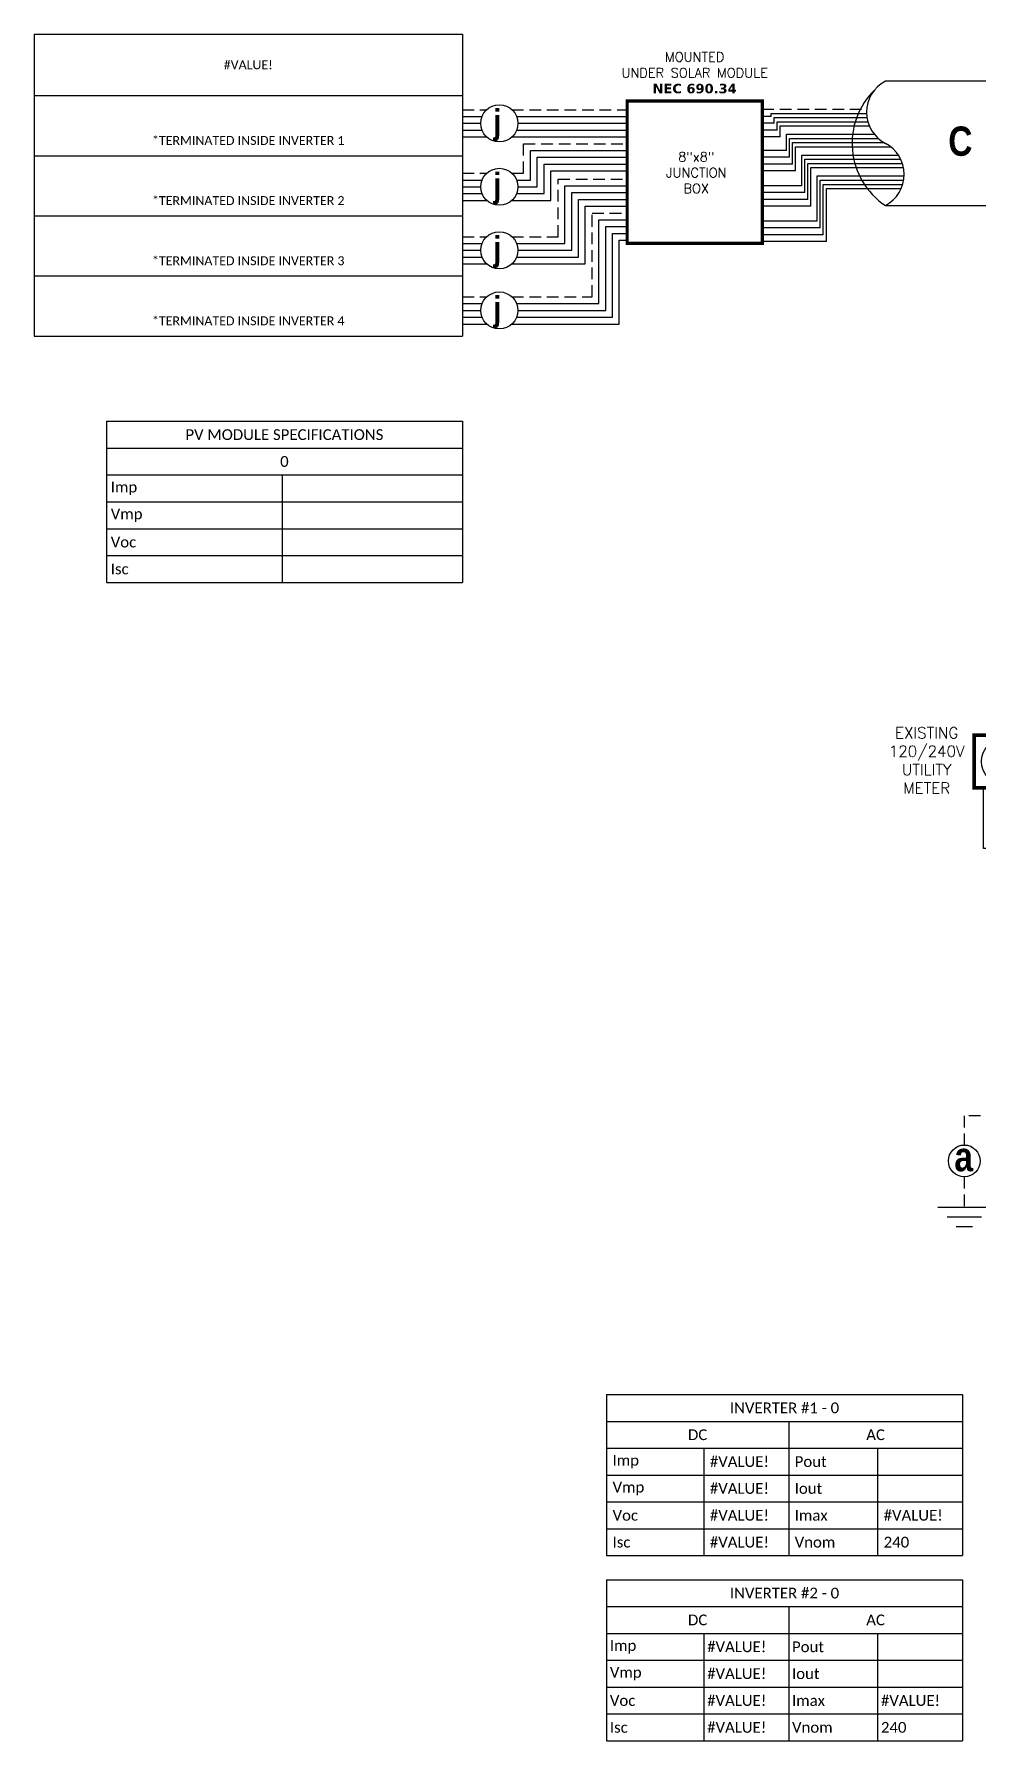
# Model space of a CAD drawing. Header units: feet. Extents: x 19636 to 20443, y 16038 to 16590.
# Drawn here: x 19636 to 19939, y 16038 to 16585 of the extents above; entities that cross this region are included whole.
import ezdxf

# ---------------------------------------------------------------- set-up
doc = ezdxf.new("R2010")
doc.units = ezdxf.units.FT
doc.header["$MEASUREMENT"] = 0
doc.linetypes.add('HIDDEN', pattern=[0.375, 0.25, -0.125])
doc.styles.add('ONE LINE TXT', font='techb___.ttf')
doc.styles.get("Standard").update_dxf_attribs({"font": 'simplex.shx'})

# ---------------------------------------------------------------- blocks, each defined once
blk = doc.blocks.new('*T27')
at = {"color": 9, "linetype": 'ByBlock', "lineweight": 30, "true_color": 0xa7bfde, "transparency": 16777216}
blk.add_line((0, 0), (137.39, 0), dxfattribs=at)
at = {"color": 0, "linetype": 'ByBlock', "lineweight": -2, "transparency": 16777216}
for p, q in [((0, 0), (0, -96.87)), ((137.39, 0), (137.39, -96.87)), ((0, -19.69), (137.39, -19.69)), ((0, -39.01), (137.39, -39.01)), ((0, -58.3), (137.39, -58.3)), ((0, -77.59), (137.39, -77.59)), ((0, -96.87), (137.39, -96.87))]:
    blk.add_line(p, q, dxfattribs=at)
at = {"color": 0, "transparency": 16777216, "char_height": 2.8603, "width": 130.5638, "attachment_point": 5}
for s, insert in [('{\\fCalibri|b0|i0|c0;#VALUE!', (68.69, -9.85)), ('{\\fCalibri|b0|i0|c0;^J^J*TERMINATED INSIDE INVERTER 1', (68.69, -29.35)), ('{\\fCalibri|b0|i0|c0;^J^J*TERMINATED INSIDE INVERTER 2', (68.69, -48.65)), ('{\\fCalibri|b0|i0|c0;^J^J*TERMINATED INSIDE INVERTER 3', (68.69, -67.94)), ('{\\fCalibri|b0|i0|c0;^J^J*TERMINATED INSIDE INVERTER 4', (68.69, -87.23))]:
    blk.add_mtext(s, dxfattribs=dict(at, insert=insert))
blk = doc.blocks.new('lineTapPanel')
at = {"linetype": 'Continuous'}
h = blk.add_hatch(color=254, dxfattribs=at)
h.dxf.hatch_style = 1
edge = h.paths.add_edge_path()
edge.add_arc((-38.44, 98.34), 1.11, 0, 360)
h = blk.add_hatch(color=254, dxfattribs=at)
h.dxf.hatch_style = 1
edge = h.paths.add_edge_path()
edge.add_arc((-42.47, 94.51), 1.11, 0, 360)
h = blk.add_hatch(color=1, dxfattribs=at)
h.dxf.hatch_style = 1
edge = h.paths.add_edge_path()
edge.add_arc((-42.47, 86.8), 0.291, 0, 360)
h = blk.add_hatch(color=1, dxfattribs=at)
h.dxf.hatch_style = 1
edge = h.paths.add_edge_path()
edge.add_arc((-38.44, 86.8), 0.291, 0, 360)
h = blk.add_hatch(color=1, dxfattribs=at)
h.dxf.hatch_style = 1
edge = h.paths.add_edge_path()
edge.add_arc((-42.47, 77.16), 0.291, 0, 360)
h = blk.add_hatch(color=1, dxfattribs=at)
h.dxf.hatch_style = 1
edge = h.paths.add_edge_path()
edge.add_arc((-38.44, 77.16), 0.291, 0, 360)
h = blk.add_hatch(color=1, dxfattribs=at)
h.dxf.hatch_style = 1
edge = h.paths.add_edge_path()
edge.add_arc((-38.44, 71.16), 0.528, 0, 360)
h = blk.add_hatch(color=1, dxfattribs=at)
h.dxf.hatch_style = 1
edge = h.paths.add_edge_path()
edge.add_arc((-42.47, 67.78), 0.528, 0, 360)
h = blk.add_hatch(color=1, dxfattribs=at)
h.dxf.hatch_style = 1
edge = h.paths.add_edge_path()
edge.add_arc((-38.44, 61.76), 0.528, 0, 360)
h = blk.add_hatch(color=1, dxfattribs=at)
h.dxf.hatch_style = 1
edge = h.paths.add_edge_path()
edge.add_arc((-42.47, 58.38), 0.528, 0, 360)
h = blk.add_hatch(color=1, dxfattribs=at)
h.dxf.hatch_style = 1
edge = h.paths.add_edge_path()
edge.add_arc((-42.47, 48.98), 0.528, 0, 360)
h = blk.add_hatch(color=1, dxfattribs=at)
h.dxf.hatch_style = 1
edge = h.paths.add_edge_path()
edge.add_arc((-38.44, 52.36), 0.528, 0, 360)
h = blk.add_hatch(color=1, dxfattribs=at)
h.dxf.hatch_style = 1
edge = h.paths.add_edge_path()
edge.add_arc((-42.47, 39.58), 0.528, 0, 360)
h = blk.add_hatch(color=1, dxfattribs=at)
h.dxf.hatch_style = 1
edge = h.paths.add_edge_path()
edge.add_arc((-38.44, 42.95), 0.528, 0, 360)
h = blk.add_hatch(color=1, dxfattribs=at)
h.dxf.hatch_style = 1
edge = h.paths.add_edge_path()
edge.add_arc((-38.44, 33.55), 0.528, 0, 360)
h = blk.add_hatch(color=1, dxfattribs=at)
h.dxf.hatch_style = 1
edge = h.paths.add_edge_path()
edge.add_arc((-42.47, 30.17), 0.528, 0, 360)
at = {"color": 155, "true_color": 0x647190}
blk.add_line((-80.92, 126.59), (0, 126.59), dxfattribs=at)
at = {"color": 253, "linetype": 'Continuous'}
for p, q in [((-100.73, 90.2), (-100.73, 109.7)), ((-76.04, 90.2), (-100.73, 90.2)), ((-76.04, 90.2), (-76.04, 22.16)), ((-76.04, 22.16), (-27.25, 22.16)), ((-27.25, 22.16), (-27.25, 17.57)), ((-27.25, 17.57), (-29.89, 17.57)), ((-11.01, 0.16), (-29.89, 0.16)), ((0, 3), (-11.01, 3)), ((-11.01, 3), (-11.01, 0.16))]:
    blk.add_line(p, q, dxfattribs=at)
at = {"color": 10, "linetype": 'Continuous'}
for p, q in [((-94.24, 94.51), (-94.24, 109.7)), ((-43.58, 94.51), (-94.24, 94.51)), ((-42.47, 87.09), (-42.47, 93.4)), ((-41.36, 94.51), (-10.98, 94.51)), ((-10.98, 6), (-10.98, 94.51)), ((-42.47, 30.17), (-42.47, 76.87)), ((-35.88, 67.78), (-45.04, 67.78)), ((-35.88, 58.38), (-45.04, 58.38)), ((-35.88, 48.98), (-45.04, 48.98)), ((-35.88, 39.58), (-45.04, 39.58)), ((-35.88, 30.17), (-45.04, 30.17)), ((0, 6), (-10.98, 6))]:
    blk.add_line(p, q, dxfattribs=at)
at = {"color": 7, "linetype": 'Continuous'}
for p, q in [((-87.75, 98.34), (-87.75, 109.7)), ((-39.56, 98.34), (-87.75, 98.34)), ((-38.44, 87.09), (-38.44, 97.23)), ((-6.96, 9), (-6.96, 98.34)), ((-38.44, 61.76), (-38.44, 76.87)), ((-35.88, 71.16), (-45.04, 71.16)), ((-38.44, 71.16), (-35.88, 71.16)), ((-45.04, 61.76), (-35.88, 61.76)), ((-35.88, 61.76), (-45.04, 61.76)), ((-38.44, 52.36), (-38.44, 61.76)), ((-45.04, 52.36), (-35.88, 52.36)), ((-35.88, 52.36), (-45.04, 52.36)), ((-38.44, 42.95), (-38.44, 52.36)), ((-45.04, 42.95), (-35.88, 42.95)), ((-35.88, 42.95), (-45.04, 42.95)), ((-38.44, 33.55), (-38.44, 42.95)), ((-35.88, 33.55), (-45.04, 33.55))]:
    blk.add_line(p, q, dxfattribs=at)
at = {"lineweight": 50}
blk.add_line((-80.92, 106.95), (0, 106.95), dxfattribs=at)
at = {"color": 7}
for p, q in [((-6.96, 98.34), (-37.33, 98.34)), ((0, 9), (-6.96, 9))]:
    blk.add_line(p, q, dxfattribs=at)
at = {"color": 1, "linetype": 'Continuous'}
for p, q in [((-51.03, -2.51), (-51.03, 20.23)), ((-46.49, 20.23), (-51.03, 20.23)), ((-46.49, 20.23), (-46.49, -2.51)), ((-34.43, -2.43), (-34.43, 20.16)), ((-29.89, 20.16), (-34.43, 20.16)), ((-29.89, 20.16), (-29.89, -2.43)), ((-46.49, -2.51), (-51.03, -2.51)), ((-29.89, -2.43), (-34.43, -2.43))]:
    blk.add_line(p, q, dxfattribs=at)
at = {"color": 4, "linetype": 'Continuous'}
for p, q in [((-47.97, 18.28), (-49.55, 16.71)), ((-31.37, 18.35), (-32.94, 16.78)), ((-47.97, 13.93), (-49.55, 12.36)), ((-31.37, 14), (-32.94, 12.43)), ((-47.97, 9.58), (-49.55, 8.01)), ((-31.37, 9.65), (-32.94, 8.08)), ((-47.97, 5.23), (-49.55, 3.66)), ((-47.97, 0.88), (-49.55, -0.69)), ((-31.37, 5.3), (-32.94, 3.73)), ((-31.37, 0.95), (-32.94, -0.62))]:
    blk.add_line(p, q, dxfattribs=at)
at = {"color": 92, "linetype": 'HIDDEN', "ltscale": 15}
for p, q in [((-51.03, 4.44), (-106.89, 4.44)), ((-106.89, 4.44), (-106.89, -4.87)), ((-75.84, -4.96), (-75.84, 0.09)), ((-75.84, 0.09), (-51.03, 0.09)), ((0, 0), (-6.96, 0)), ((-6.96, -4.96), (-75.84, -4.96)), ((-6.96, 0), (-6.96, -4.96)), ((-106.89, -15.1), (-106.89, -24.84))]:
    blk.add_line(p, q, dxfattribs=at)
at = {"color": 92, "linetype": 'Continuous', "ltscale": 15}
blk.add_line((-34.43, 0.09), (-46.49, 0.09), dxfattribs=at)
at = {"lineweight": 50, "const_width": 1.19}
for points in [[(-103.67, 109.7), (-103.67, 126.59), (-84.82, 126.59), (-84.82, 109.7)], [(-80.92, -9.3), (-80.92, 126.59), (0, 126.59), (0, -9.3)]]:
    blk.add_lwpolyline(points, close=True, dxfattribs=at)
at = {"color": 92, "linetype": 'Continuous', "lineweight": 5, "ltscale": 0.05, "flags": 128}
for points in [[(-45.88, 10.97), (-41.2, 10.97)], [(-43.54, 13.81), (-43.54, 10.97)], [(-42.01, 10.1), (-45.07, 10.1)], [(-42.82, 9.23), (-44.25, 9.23)]]:
    blk.add_lwpolyline(points, dxfattribs=at)
at = {"color": 92, "linetype": 'Continuous', "ltscale": 4, "flags": 128}
for points in [[(-115.37, -24.84), (-98.41, -24.84)], [(-101.35, -27.98), (-112.43, -27.98)], [(-104.29, -31.12), (-109.49, -31.12)]]:
    blk.add_lwpolyline(points, dxfattribs=at)
at = {"linetype": 'Continuous'}
blk.add_circle((-94.24, 118.15), 7.15, dxfattribs=at)
at = {"color": 7, "linetype": 'Continuous'}
for centre, radius in [((-38.44, 98.34), 1.11), ((-38.44, 98.34), 1.11), ((-42.47, 94.51), 1.11), ((-106.89, -9.99), 5.11)]:
    blk.add_circle(centre, radius, dxfattribs=at)
at = {"color": 1, "linetype": 'Continuous'}
for centre, radius in [((-42.47, 86.8), 0.291), ((-38.44, 86.8), 0.291), ((-42.47, 77.16), 0.291), ((-38.44, 77.16), 0.291), ((-38.44, 71.16), 0.528), ((-42.47, 67.78), 0.528), ((-38.44, 61.76), 0.528), ((-42.47, 58.38), 0.528), ((-42.47, 48.98), 0.528), ((-38.44, 52.36), 0.528), ((-42.47, 39.58), 0.528), ((-38.44, 42.95), 0.528), ((-38.44, 33.55), 0.528), ((-42.47, 30.17), 0.528)]:
    blk.add_circle(centre, radius, dxfattribs=at)
at = {"color": 4, "linetype": 'Continuous'}
for centre in [(-48.76, 17.49), (-32.16, 17.57), (-48.76, 13.14), (-32.16, 13.21), (-48.76, 8.79), (-48.76, 4.44), (-32.16, 8.86), (-32.16, 4.51), (-48.76, 0.09), (-32.16, 0.16)]:
    blk.add_circle(centre, 1.11, dxfattribs=at)
at = {"color": 1, "linetype": 'Continuous'}
for centre, radius, start, end in [((-50.14, 81.98), 9.06, 327.8708, 32.1292), ((-46.11, 81.98), 9.06, 327.8708, 32.1292), ((-48.03, 68.62), 3.93, 40.3392, 139.6608), ((-32.88, 68.62), 3.93, 40.3392, 139.6608), ((-48.03, 65.24), 3.93, 40.3392, 139.6608), ((-32.88, 65.24), 3.93, 40.3392, 139.6608), ((-48.03, 59.21), 3.93, 40.3392, 139.6608), ((-32.88, 59.21), 3.93, 40.3392, 139.6608), ((-48.03, 55.84), 3.93, 40.3392, 139.6608), ((-32.88, 55.84), 3.93, 40.3392, 139.6608), ((-48.03, 49.81), 3.93, 40.3392, 139.6608), ((-48.03, 46.43), 3.93, 40.3392, 139.6608), ((-32.88, 49.81), 3.93, 40.3392, 139.6608), ((-32.88, 46.43), 3.93, 40.3392, 139.6608), ((-48.03, 40.41), 3.93, 40.3392, 139.6608), ((-32.88, 40.41), 3.93, 40.3392, 139.6608), ((-48.03, 37.03), 3.93, 40.3392, 139.6608), ((-32.88, 37.03), 3.93, 40.3392, 139.6608), ((-48.03, 31.01), 3.93, 40.3392, 139.6608), ((-32.88, 31.01), 3.93, 40.3392, 139.6608), ((-48.03, 27.63), 3.93, 40.3392, 139.6608), ((-32.88, 27.63), 3.93, 40.3392, 139.6608)]:
    blk.add_arc(centre, radius, start, end, dxfattribs=at)
at = {"color": 253, "linetype": 'Continuous', "style": 'ONE LINE TXT'}
blk.add_text('M', height=9.38, dxfattribs=at).set_placement((-98.8, 113.43))
at = {"color": 4, "linetype": 'Continuous'}
blk.add_text('NEUTRAL', height=1.874, rotation=90, dxfattribs=at).set_placement((-35.08, 4.08))
at = {"color": 1, "attachment_point": 5}
for s, width, gutter_width, heights, insert, char_height in [('EXISTING\\P120/240V UTILITY METER', 0.0523, 7.17, [0], (-118.95, 118.48), 3.5433), ('240V', 0.1481, 0.75, [0], (-72.39, 122.54), 3.658), ('1∅', 0.1481, 0.75, [0], (-5.31, 122.54), 3.658), ('serA MAIN BREAKER\\PserA BUSBAR', 72.4998, 0.75, [0], (-39.75, 113.14), 3.6576), ('EXISTING MAIN BREAKER LOAD CENTER INSULATED LINE TAPS INSTALLED ON MAIN FEEDERS\\P{\\fVerdana|b1|i0|c0|p34;NEC 690.64}', 98.9176, 7.17, [106.42], (-39.63, -25.66), 3.6576)]:
    blk.add_mtext_dynamic_manual_height_columns(s, width=width, gutter_width=gutter_width, heights=heights, dxfattribs=dict(at, insert=insert, char_height=char_height))
at = {"color": 4, "linetype": 'Continuous', "insert": (-46.25, 82.15), "char_height": 1.874, "attachment_point": 5, "rotation": 90}
blk.add_mtext_dynamic_manual_height_columns('2pserA\\PMAIN', width=0.1481, gutter_width=0.75, heights=[0], dxfattribs=at)
at = {"color": 1, "linetype": 'Continuous', "insert": (-110.08, -3.93), "char_height": 9.3833, "attachment_point": 1, "style": 'ONE LINE TXT'}
blk.add_mtext_dynamic_manual_height_columns('{\\W1;\\C256;a}', width=0.1385, gutter_width=2.13, heights=[0], dxfattribs=at)
blk = doc.blocks.new('*U20')
at = {"color": 7}
blk.add_blockref('lineTapPanel', (0, 0), dxfattribs=at)
blk = doc.blocks.new('*T21')
at = {"color": 0, "lineweight": -2, "transparency": 16777216}
for p, q in [((0, 0), (114.19, 0)), ((0, 0), (0, -51.7)), ((114.19, 0), (114.19, -51.7)), ((0, -8.62), (114.19, -8.62)), ((58.43, -8.62), (58.43, -51.7)), ((0, -17.23), (114.19, -17.23)), ((31.22, -17.23), (31.22, -51.7)), ((86.98, -17.23), (86.98, -51.7)), ((0, -25.85), (114.19, -25.85)), ((0, -34.47), (114.19, -34.47)), ((0, -43.08), (114.19, -43.08)), ((0, -51.7), (114.19, -51.7))]:
    blk.add_line(p, q, dxfattribs=at)
at = {"color": 0, "linetype": 'Continuous', "transparency": 16777216, "char_height": 3.4544}
for s, insert, width, attachment_point in [('{\\fCalibri|b0|i0|c0;INVERTER #1 - 0', (57.09, -4.31), 110.3293, 5), ('{\\fCalibri|b0|i0|c0;DC', (29.22, -12.93), 54.5755, 5), ('{\\fCalibri|b0|i0|c0;AC', (86.31, -12.93), 51.8976, 5), ('{\\fCalibri|b0|i0|c0;Imp', (1.93, -21.54), 27.3681, 4), ('{\\fCalibri|b0|i0|c0;#VALUE!', (33.15, -21.54), 23.3513, 4), ('{\\fCalibri|b0|i0|c0;Pout', (60.36, -21.54), 24.6902, 4), ('{\\fCalibri|b0|i0|c0;', (88.91, -21.54), 23.3513, 4), ('{\\fCalibri|b0|i0|c0;Vmp', (1.93, -30.16), 27.3681, 4), ('{\\fCalibri|b0|i0|c0;#VALUE!', (33.15, -30.16), 23.3513, 4), ('{\\fCalibri|b0|i0|c0;Iout', (60.36, -30.16), 24.6902, 4), ('{\\fCalibri|b0|i0|c0;', (88.91, -30.16), 23.3513, 4), ('{\\fCalibri|b0|i0|c0;Voc', (1.93, -38.78), 27.3681, 4), ('{\\fCalibri|b0|i0|c0;#VALUE!', (33.15, -38.78), 23.3513, 4), ('{\\fCalibri|b0|i0|c0;Imax', (60.36, -38.78), 24.6902, 4), ('{\\fCalibri|b0|i0|c0;#VALUE!', (88.91, -38.78), 23.3513, 4), ('{\\fCalibri|b0|i0|c0;Isc', (1.93, -47.39), 27.3681, 4), ('{\\fCalibri|b0|i0|c0;#VALUE!', (33.15, -47.39), 23.3513, 4), ('{\\fCalibri|b0|i0|c0;Vnom', (60.36, -47.39), 24.6902, 4), ('{\\fCalibri|b0|i0|c0;240', (88.91, -47.39), 23.3513, 4)]:
    blk.add_mtext(s, dxfattribs=dict(at, insert=insert, width=width, attachment_point=attachment_point))
blk = doc.blocks.new('*T22')
at = {"color": 0, "lineweight": -2, "transparency": 16777216}
for p, q in [((0, 0), (114.19, 0)), ((0, 0), (0, -51.7)), ((114.19, 0), (114.19, -51.7)), ((0, -8.62), (114.19, -8.62)), ((58.43, -8.62), (58.43, -51.7)), ((0, -17.23), (114.19, -17.23)), ((31.22, -17.23), (31.22, -51.7)), ((86.98, -17.23), (86.98, -51.7)), ((0, -25.85), (114.19, -25.85)), ((0, -34.47), (114.19, -34.47)), ((0, -43.08), (114.19, -43.08)), ((0, -51.7), (114.19, -51.7))]:
    blk.add_line(p, q, dxfattribs=at)
at = {"color": 0, "linetype": 'Continuous', "transparency": 16777216, "char_height": 3.4544}
for s, insert, width, attachment_point in [('{\\fCalibri|b0|i0|c0;INVERTER #2 - 0', (57.09, -4.31), 112.0547, 5), ('{\\fCalibri|b0|i0|c0;DC', (29.22, -12.93), 56.3009, 5), ('{\\fCalibri|b0|i0|c0;AC', (86.31, -12.93), 53.623, 5), ('{\\fCalibri|b0|i0|c0;Imp', (1.07, -21.54), 29.0935, 4), ('{\\fCalibri|b0|i0|c0;#VALUE!', (32.29, -21.54), 25.0767, 4), ('{\\fCalibri|b0|i0|c0;Pout', (59.5, -21.54), 26.4156, 4), ('{\\fCalibri|b0|i0|c0;', (88.04, -21.54), 25.0767, 4), ('{\\fCalibri|b0|i0|c0;Vmp', (1.07, -30.16), 29.0935, 4), ('{\\fCalibri|b0|i0|c0;#VALUE!', (32.29, -30.16), 25.0767, 4), ('{\\fCalibri|b0|i0|c0;Iout', (59.5, -30.16), 26.4156, 4), ('{\\fCalibri|b0|i0|c0;', (88.04, -30.16), 25.0767, 4), ('{\\fCalibri|b0|i0|c0;Voc', (1.07, -38.78), 29.0935, 4), ('{\\fCalibri|b0|i0|c0;#VALUE!', (32.29, -38.78), 25.0767, 4), ('{\\fCalibri|b0|i0|c0;Imax', (59.5, -38.78), 26.4156, 4), ('{\\fCalibri|b0|i0|c0;#VALUE!', (88.04, -38.78), 25.0767, 4), ('{\\fCalibri|b0|i0|c0;Isc', (1.07, -47.39), 29.0935, 4), ('{\\fCalibri|b0|i0|c0;#VALUE!', (32.29, -47.39), 25.0767, 4), ('{\\fCalibri|b0|i0|c0;Vnom', (59.5, -47.39), 26.4156, 4), ('{\\fCalibri|b0|i0|c0;240', (88.04, -47.39), 25.0767, 4)]:
    blk.add_mtext(s, dxfattribs=dict(at, insert=insert, width=width, attachment_point=attachment_point))
blk = doc.blocks.new('*T24')
at = {"color": 0, "lineweight": -2, "transparency": 16777216}
for p, q in [((0, 0), (114.19, 0)), ((0, 0), (0, -51.69)), ((114.19, 0), (114.19, -51.69)), ((0, -8.62), (114.19, -8.62)), ((0, -17.23), (114.19, -17.23)), ((56.41, -17.23), (56.41, -51.69)), ((0, -25.85), (114.19, -25.85)), ((0, -34.46), (114.19, -34.46)), ((0, -43.08), (114.19, -43.08)), ((0, -51.69), (114.19, -51.69))]:
    blk.add_line(p, q, dxfattribs=at)
at = {"color": 0, "linetype": 'Continuous', "transparency": 16777216, "char_height": 3.4544}
for s, insert, width, attachment_point in [('{\\fCalibri|b0|i0|c0;PV MODULE SPECIFICATIONS', (57.09, -4.31), 111.433, 5), ('{\\fCalibri|b0|i0|c0;0', (57.09, -12.92), 111.433, 5), ('{\\fCalibri|b0|i0|c0;Imp', (1.38, -21.54), 53.6551, 4), ('{\\fCalibri|b0|i0|c0;', (57.78, -21.54), 55.0254, 4), ('{\\fCalibri|b0|i0|c0;Vmp', (1.38, -30.15), 53.6551, 4), ('{\\fCalibri|b0|i0|c0;', (57.78, -30.15), 55.0254, 4), ('{\\fCalibri|b0|i0|c0;Voc', (1.38, -38.77), 53.6551, 4), ('{\\fCalibri|b0|i0|c0;', (57.78, -38.77), 55.0254, 4), ('{\\fCalibri|b0|i0|c0;Isc', (1.38, -47.39), 53.6551, 4), ('{\\fCalibri|b0|i0|c0;', (57.78, -47.39), 55.0254, 4)]:
    blk.add_mtext(s, dxfattribs=dict(at, insert=insert, width=width, attachment_point=attachment_point))

msp = doc.modelspace()

# ---------------------------------------------------------------- linework, layer by layer
at = {"color": 7, "linetype": 'Continuous'}
for p, q in [((19957.02, 16569.94), (19908.98, 16569.94)), ((19773.25, 16558.62), (19779.75, 16558.62)), ((19790.64, 16558.62), (19826.16, 16558.62)), ((19872.29, 16558.62), (19869.49, 16558.62)), ((19872.29, 16559.62), (19902.96, 16559.62)), ((19872.29, 16558.62), (19872.29, 16559.62)), ((19773.25, 16554.25), (19779.75, 16554.25)), ((19790.64, 16554.25), (19826.16, 16554.25)), ((19874.26, 16554.25), (19869.49, 16554.25)), ((19874.26, 16556.94), (19903.37, 16556.94)), ((19874.26, 16554.25), (19874.26, 16556.94)), ((19877.22, 16552.93), (19905.43, 16552.93)), ((19877.22, 16547.71), (19877.22, 16552.93)), ((19795.09, 16538.25), (19795.09, 16547.71)), ((19795.09, 16547.71), (19826.16, 16547.71)), ((19877.22, 16547.71), (19869.49, 16547.71)), ((19879.19, 16550.25), (19908.54, 16550.25)), ((19879.19, 16543.35), (19879.19, 16550.25)), ((19882.15, 16546.23), (19913.15, 16546.23)), ((19882.15, 16536.38), (19882.15, 16546.23)), ((19799.46, 16533.89), (19799.46, 16543.35)), ((19799.46, 16543.35), (19826.16, 16543.35)), ((19879.19, 16543.35), (19869.49, 16543.35)), ((19884.13, 16543.56), (19914.45, 16543.56)), ((19884.13, 16532.01), (19884.13, 16543.56)), ((19773.25, 16538.25), (19779.75, 16538.25)), ((19790.64, 16538.25), (19795.09, 16538.25)), ((19806.17, 16517.89), (19806.17, 16536.38)), ((19806.17, 16536.38), (19826.16, 16536.38)), ((19882.15, 16536.38), (19869.49, 16536.38)), ((19887.08, 16525.04), (19887.08, 16539.54)), ((19887.08, 16539.54), (19915, 16539.54)), ((19889.06, 16520.68), (19889.06, 16536.86)), ((19889.06, 16536.86), (19914.55, 16536.86)), ((19773.25, 16533.89), (19779.75, 16533.89)), ((19790.64, 16533.89), (19799.46, 16533.89)), ((19810.53, 16513.53), (19810.53, 16532.01)), ((19810.53, 16532.01), (19826.16, 16532.01)), ((19884.13, 16532.01), (19869.49, 16532.01)), ((19908.98, 16530.08), (19957.02, 16530.08)), ((19817.08, 16498.6), (19817.08, 16525.47)), ((19817.08, 16525.47), (19826.16, 16525.47)), ((19887.08, 16525.04), (19869.49, 16525.04)), ((19821.44, 16494.24), (19821.44, 16521.11)), ((19821.44, 16521.11), (19826.16, 16521.11)), ((19889.06, 16520.68), (19869.49, 16520.68)), ((19773.25, 16517.89), (19779.75, 16517.89)), ((19773.25, 16513.53), (19779.75, 16513.53)), ((19790.64, 16517.89), (19806.17, 16517.89)), ((19790.64, 16513.53), (19810.53, 16513.53)), ((19773.25, 16498.6), (19779.75, 16498.6)), ((19790.64, 16498.6), (19817.08, 16498.6)), ((19773.25, 16494.24), (19779.75, 16494.24)), ((19790.64, 16494.24), (19821.44, 16494.24))]:
    msp.add_line(p, q, dxfattribs=at)
at = {"color": 92, "linetype": 'HIDDEN', "ltscale": 15}
for p, q in [((19773.25, 16560.8), (19781.09, 16560.8)), ((19789.15, 16560.8), (19826.16, 16560.8)), ((19869.49, 16560.95), (19902.99, 16560.95)), ((19792.91, 16540.44), (19792.91, 16549.89)), ((19792.91, 16549.89), (19826.16, 16549.89)), ((19773.25, 16540.44), (19781.09, 16540.44)), ((19789.15, 16540.44), (19792.91, 16540.44)), ((19803.99, 16520.07), (19803.99, 16538.56)), ((19803.99, 16538.56), (19826.16, 16538.56)), ((19814.89, 16500.78), (19814.89, 16527.65)), ((19814.89, 16527.65), (19826.16, 16527.65)), ((19773.25, 16520.07), (19781.09, 16520.07)), ((19789.15, 16520.07), (19803.99, 16520.07)), ((19773.25, 16500.78), (19781.09, 16500.78)), ((19789.15, 16500.78), (19814.89, 16500.78))]:
    msp.add_line(p, q, dxfattribs=at)
at = {"color": 253, "linetype": 'Continuous'}
for p, q in [((19873.28, 16558.28), (19903.08, 16558.28)), ((19873.28, 16556.44), (19873.28, 16558.28)), ((19773.25, 16556.44), (19779.18, 16556.44)), ((19773.25, 16552.07), (19781.09, 16552.07)), ((19789.15, 16552.07), (19826.16, 16552.07)), ((19791.06, 16556.44), (19826.16, 16556.44)), ((19873.28, 16556.44), (19869.49, 16556.44)), ((19875.25, 16552.07), (19869.49, 16552.07)), ((19875.25, 16555.6), (19903.84, 16555.6)), ((19875.25, 16552.07), (19875.25, 16555.6)), ((19878.21, 16551.59), (19906.7, 16551.59)), ((19878.21, 16545.53), (19878.21, 16551.59)), ((19880.18, 16548.91), (19910.68, 16548.91)), ((19880.18, 16541.16), (19880.18, 16548.91)), ((19797.27, 16536.07), (19797.27, 16545.53)), ((19797.27, 16545.53), (19826.16, 16545.53)), ((19801.64, 16531.71), (19801.64, 16541.16)), ((19801.64, 16541.16), (19826.16, 16541.16)), ((19878.21, 16545.53), (19869.49, 16545.53)), ((19880.18, 16541.16), (19869.49, 16541.16)), ((19883.14, 16544.9), (19913.91, 16544.9)), ((19883.14, 16534.2), (19883.14, 16544.9)), ((19885.11, 16542.22), (19914.8, 16542.22)), ((19885.11, 16529.83), (19885.11, 16542.22)), ((19773.25, 16536.07), (19779.18, 16536.07)), ((19791.06, 16536.07), (19797.27, 16536.07)), ((19888.07, 16522.86), (19888.07, 16538.2)), ((19888.07, 16538.2), (19914.86, 16538.2)), ((19890.04, 16518.5), (19890.04, 16535.52)), ((19890.04, 16535.52), (19914.06, 16535.52)), ((19773.25, 16531.71), (19781.09, 16531.71)), ((19789.15, 16531.71), (19801.64, 16531.71)), ((19808.35, 16515.71), (19808.35, 16534.2)), ((19808.35, 16534.2), (19826.16, 16534.2)), ((19812.71, 16511.35), (19812.71, 16529.83)), ((19812.71, 16529.83), (19826.16, 16529.83)), ((19883.14, 16534.2), (19869.49, 16534.2)), ((19885.11, 16529.83), (19869.49, 16529.83)), ((19819.26, 16496.42), (19819.26, 16523.29)), ((19819.26, 16523.29), (19826.16, 16523.29)), ((19823.62, 16492.06), (19823.62, 16518.92)), ((19823.62, 16518.92), (19826.16, 16518.92)), ((19888.07, 16522.86), (19869.49, 16522.86)), ((19773.25, 16515.71), (19779.18, 16515.71)), ((19791.06, 16515.71), (19808.35, 16515.71)), ((19890.04, 16518.5), (19869.49, 16518.5)), ((19773.25, 16511.35), (19781.09, 16511.35)), ((19789.15, 16511.35), (19812.71, 16511.35)), ((19773.25, 16496.42), (19779.18, 16496.42)), ((19773.25, 16492.06), (19781.09, 16492.06)), ((19789.15, 16492.06), (19823.62, 16492.06)), ((19791.06, 16496.42), (19819.26, 16496.42))]:
    msp.add_line(p, q, dxfattribs=at)
at = {"lineweight": 50, "const_width": 0.986}
msp.add_lwpolyline([(19869.49, 16517.93), (19826.16, 16517.93), (19826.16, 16563.59), (19869.49, 16563.59)], close=True, dxfattribs=at)
at = {"color": 7, "linetype": 'Continuous'}
for centre in [(19785.12, 16556.44), (19785.12, 16536.07), (19785.12, 16515.71), (19785.12, 16496.42)]:
    msp.add_circle(centre, 5.94, dxfattribs=at)
at = {"linetype": 'Continuous'}
for centre, start, end in [((19914.2, 16559.98), 117.6639, 242.3361), ((19903.76, 16540.05), 297.6639, 62.3361)]:
    msp.add_arc(centre, 11.25, start, end, dxfattribs=at)
at = {"color": 7, "linetype": 'Continuous'}
msp.add_arc((19922.21, 16550.01), 23.92, 133.9732, 236.4265, dxfattribs=at)

# ---------------------------------------------------------------- block references
for name, p in [('*T27', (19635.87, 16585.05)), ('*T24', (19659.07, 16460.86)), ('*T21', (19819.52, 16148.65)), ('*T22', (19819.52, 16089.23))]:
    msp.add_blockref(name, p)
at = {"color": 7}
msp.add_blockref('*U20', (20041.18, 16233.56), dxfattribs=at)

# ---------------------------------------------------------------- texts
at = {"color": 1, "char_height": 3.0435, "attachment_point": 5}
for s, width, insert in [(' \\PMOUNTED \\PUNDER SOLAR MODULE\\P{\\fVerdana|b1|i0|c0|p34;NEC 690.34}', 73.0127, (19847.78, 16575.17)), ('8"x8"  JUNCTION BOX ', 0.4767, (19848.31, 16540.62))]:
    msp.add_mtext_dynamic_manual_height_columns(s, width=width, gutter_width=7.17, heights=[0], dxfattribs=dict(at, insert=insert))
at = {"color": 1, "linetype": 'Continuous', "attachment_point": 1, "style": 'ONE LINE TXT'}
for s, insert, char_height in [('{\\W1;\\C256;j}', (19783.21, 16560.92), 7.8078), ('{\\W1;\\C256;C}', (19929.15, 16555.41), 9.3833), ('{\\W1;\\C256;j}', (19783.21, 16540.56), 7.8078), ('{\\W1;\\C256;j}', (19783.21, 16520.2), 7.8078), ('{\\W1;\\C256;j}', (19783.21, 16500.91), 7.8078)]:
    msp.add_mtext_dynamic_manual_height_columns(s, width=0.1385, gutter_width=2.13, heights=[0], dxfattribs=dict(at, insert=insert, char_height=char_height))

doc.saveas('drawing.dxf')
